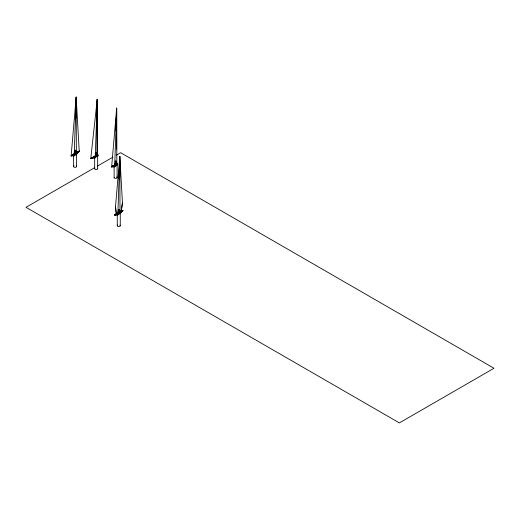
<?xml version="1.0" encoding="UTF-8"?>
<svg xmlns="http://www.w3.org/2000/svg" width="520" height="520" viewBox="0 0 520 520"><rect width="100%" height="100%" fill="white"/><g stroke="black" fill="none" stroke-linecap="round" stroke-linejoin="round"><path stroke-width="0.78" d="M76.102 117.962L76.167 97.103L71.136 155.857L74.048 155.903L75.108 155.292M116.603 130.605L116.669 108.147L111.638 166.894L114.556 166.94L117.397 164.801L117.37 163.612L116.669 163.209M119.763 177.171L119.821 156.312L115.499 206.811L116.344 214.078L115.499 206.811M97.591 154.96L96.662 152.392L96.128 152.698L95.472 156.182L97.929 154.765L97.955 155.168L95.836 156.39L95.108 158.093L92.196 158.048L95.29 156.078L97.227 99.294L90.785 158.47L95.836 157.177L97.955 155.954L97.929 154.765L96.889 154.55M75.251 119.737L76.167 97.103L79.222 151.184L76.167 154.68L79.222 151.184L76.98 151.775M96.31 121.927L97.227 99.294L97.409 154.856L90.785 158.47L92.567 157.359M115.752 130.774L116.669 108.147L116.851 163.703L111.638 166.894L115.278 166.023L115.278 165.237L117.397 164.021L116.669 163.599L114.556 164.821M118.911 178.945L119.821 156.312L122.453 202.8L121.27 211.029M121.374 210.281L122.453 202.8M75.602 150.202L75.069 150.508L74.412 153.992L76.531 152.769L75.556 150.176L76.349 152.666L71.136 155.857L74.776 154.986L76.895 153.764L76.895 152.977L79.222 151.184L75.998 152.458M75.023 150.482L74.23 153.888L76.167 97.103L76.349 152.666L79.222 151.184L77.389 152.243M95.29 156.078L96.128 152.698M112.977 165.412L111.638 166.894L113.828 165.925M116.135 213.583L114.797 215.066L117.709 215.111L120.549 212.972L122.883 210.392L120.64 210.983M94.393 156.305L92.196 158.048L94.38 157.079M113.288 165.594L111.638 166.894L115.278 165.237L114.38 164.723M74.997 155.188L74.048 155.903L74.776 154.2L76.895 152.977L76.167 152.562L74.581 153.478M116.467 213.805L114.797 215.066L118.437 214.194L118.437 213.408L122.883 210.392L119.652 211.672M94.53 156.383L92.196 158.048L95.836 156.39L94.939 155.876M73.469 154.512L71.136 155.857L73.879 153.68L74.776 154.2L71.136 155.857L73.32 154.888M74.6 154.336A1.495 0.865 0 0 0 75.062 154.388L76.602 153.498A1.495 0.865 0 0 0 76.57 153.335M90.785 158.47L94.491 156.332M95.843 156.559A1.495 0.865 0 0 0 96.122 156.578L97.663 155.688A1.495 0.865 0 0 0 97.455 155.279M94.685 167.667L26 207.324L399.38 422.897L494 368.264L120.62 152.698L116.415 155.129M97.494 166.049L112.912 157.151M115.135 161.291L116.103 161.239L117.033 163.806M115.706 161.012L115.174 161.317L116.103 161.239M115.193 165.392A1.495 0.865 0 0 0 115.564 165.425L117.104 164.541A1.495 0.865 0 0 0 117.072 164.379M118.333 209.489L118.729 209.716L118.073 213.2L120.185 211.978L119.255 209.411L118.729 209.716L117.891 213.096L114.797 215.066L118.437 213.408L117.54 212.888L114.797 215.066L117.124 213.72M118.235 212.686L119.821 211.77L120.549 212.186L119.821 213.889L122.883 210.392L121.635 210.983M121.049 211.452L122.883 210.392L117.891 213.096L119.821 156.312L120.003 211.874L119.255 209.411M118.261 213.544A1.495 0.865 0 0 0 118.716 213.597L120.263 212.706A1.495 0.865 0 0 0 120.055 212.297M77.981 151.775L79.222 151.184M96.662 152.392L97.409 154.856M97.955 155.168L97.058 154.655L97.227 99.294L97.227 154.752M97.227 155.142L97.955 155.954M74.672 150.274L75.069 150.508M116.058 161.213L116.851 163.703M117.397 164.801L117.37 163.612L114.913 165.029L115.577 161.544L114.738 164.924L116.669 108.147L116.669 149.13M120.263 225.732L120.263 212.706A1.495 0.865 0 0 1 118.723 213.597M117.273 215.137L117.273 225.732M117.104 177.561L117.104 164.535A1.495 0.865 0 0 1 115.57 165.425M114.114 166.972L114.114 177.561M97.663 168.714L97.663 155.688A1.495 0.865 0 0 1 96.128 156.578M95.108 155.974L95.108 156.325A1.495 0.865 0 0 0 95.407 156.462M94.673 158.119L94.673 168.714M76.602 166.524L76.602 153.498A1.495 0.865 0 0 1 75.062 154.388M73.612 155.928L73.612 166.524M116.734 176.963A1.495 0.865 0 0 1 116.031 178.367A1.495 0.865 0 0 1 114.134 177.398M97.5 168.292A1.495 0.865 0 0 1 96.122 169.546A1.495 0.865 0 0 1 94.88 168.246M76.167 165.887A1.495 0.865 0 0 1 76.141 167.115A1.495 0.865 0 0 1 74.009 167.076A1.495 0.865 0 0 1 74.12 165.847M119.886 225.134A1.495 0.865 0 0 1 119.756 226.35A1.495 0.865 0 0 1 117.644 226.272A1.495 0.865 0 0 1 117.773 225.056"/></g></svg>
